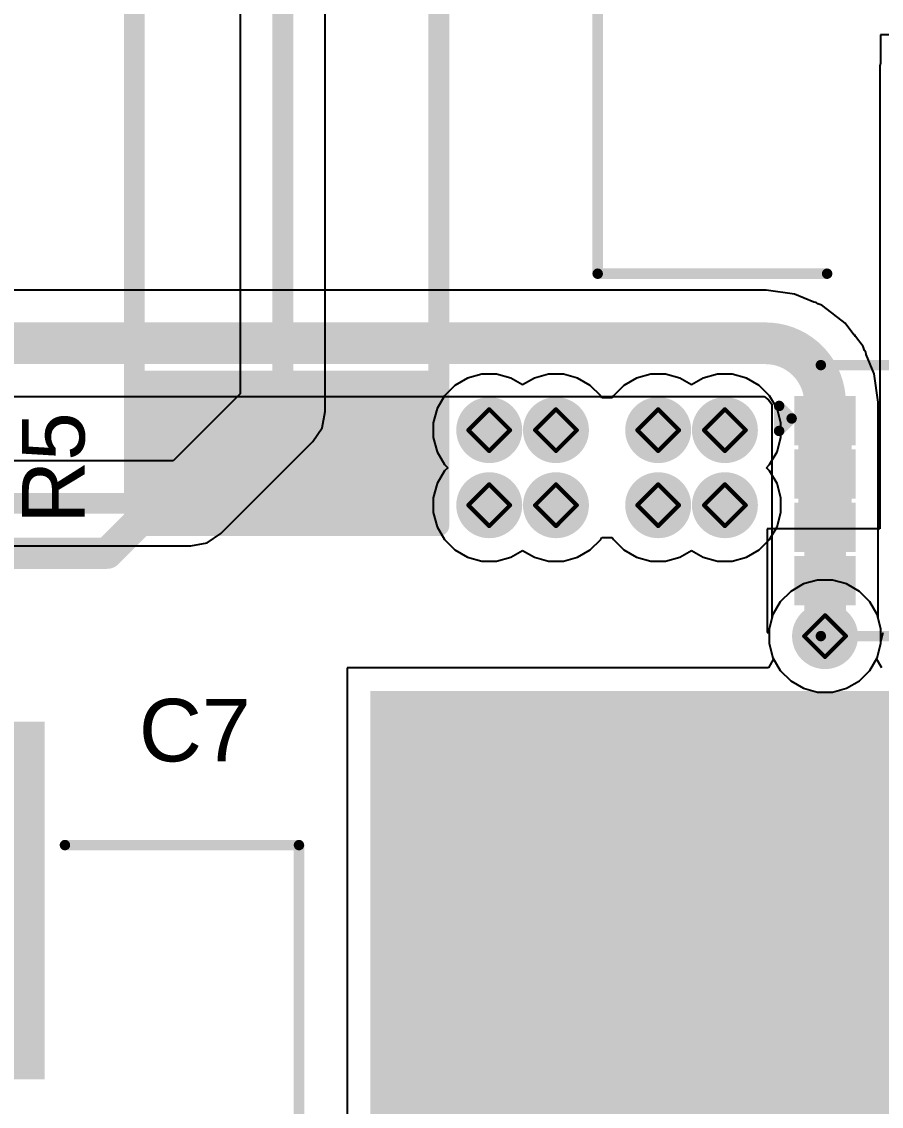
# Model space of a CAD drawing. Header units: inches. Extents: x -17.5 to 14.7, y -6.2 to 5.9.
# Drawn here: x 1.245 to 1.657, y 2.591 to 3.111 of the extents above; entities that cross this region are included whole.
import ezdxf

# ---------------------------------------------------------------- set-up
doc = ezdxf.new("R2010")
doc.units = ezdxf.units.IN
doc.header["$MEASUREMENT"] = 0
for name, color, linetype in [('Bottom Layer', 5, 'Continuous'), ('Bottom Solder', 6, 'Continuous'), ('Drill Drawing', 1, 'Continuous'), ('Ground Layer', 76, 'Continuous'), ('Power Layer', 16, 'Continuous'), ('Top Layer', 1, 'Continuous'), ('Top Overlay', 2, 'Continuous'), ('Top Paste', 8, 'Continuous'), ('Top Solder', 216, 'Continuous'), ('Via Holes', 16, 'Continuous')]:
    doc.layers.add(name, color=color, linetype=linetype)
doc.styles.add('Arial', font='', dxfattribs={"height": 0.2})
doc.styles.get('Arial').set_extended_font_data('Arial')

# ---------------------------------------------------------------- blocks, each defined once
blk = doc.blocks.new('RES_2512_123')
at = {"layer": 'Top Layer'}
for points in [[(-0.15945, 0.06693), (-0.09646, 0.06693), (-0.09646, -0.06693), (-0.15945, -0.06693)], [(0.09646, 0.06693), (0.15945, 0.06693), (0.15945, -0.06693), (0.09646, -0.06693)]]:
    blk.add_hatch(color=1, dxfattribs=at).paths.add_polyline_path(points)
at = {"layer": 'Top Paste'}
for points in [[(-0.15945, 0.06693), (-0.09646, 0.06693), (-0.09646, -0.06693), (-0.15945, -0.06693)], [(0.09646, 0.06693), (0.15945, 0.06693), (0.15945, -0.06693), (0.09646, -0.06693)]]:
    blk.add_hatch(color=8, dxfattribs=at).paths.add_polyline_path(points)
at = {"layer": 'Top Solder'}
for points in [[(-0.16345, 0.07093), (-0.09246, 0.07093), (-0.09246, -0.07093), (-0.16345, -0.07093)], [(0.09246, 0.07093), (0.16345, 0.07093), (0.16345, -0.07093), (0.09246, -0.07093)]]:
    blk.add_hatch(color=216, dxfattribs=at).paths.add_polyline_path(points)
at = {"layer": 'Top Overlay'}
for points in [[(0.16679, 0.073, 0.01, 0.01, 0), (-0.167, 0.073, 0.01, 0.01, 0)], [(-0.167, -0.073, 0.01, 0.01, 0), (-0.167, 0.073, 0.01, 0.01, 0)], [(0.16679, -0.073, 0.01, 0.01, 0), (0.16679, 0.073, 0.01, 0.01, 0)], [(0.16679, -0.073, 0.01, 0.01, 0), (-0.167, -0.073, 0.01, 0.01, 0)]]:
    blk.add_lwpolyline(points, format="xyseb", dxfattribs=at)
for points in [[(-0.1695, 0.073, 0.005, 0.005, 1), (-0.1645, 0.073, 0.005, 0.005, 1)], [(-0.1695, 0.073, 0.005, 0.005, 1), (-0.1645, 0.073, 0.005, 0.005, 1)], [(0.16429, 0.073, 0.005, 0.005, 1), (0.16929, 0.073, 0.005, 0.005, 1)], [(0.16429, 0.073, 0.005, 0.005, 1), (0.16929, 0.073, 0.005, 0.005, 1)], [(-0.1695, -0.073, 0.005, 0.005, 1), (-0.1645, -0.073, 0.005, 0.005, 1)], [(-0.1695, -0.073, 0.005, 0.005, 1), (-0.1645, -0.073, 0.005, 0.005, 1)], [(0.16429, -0.073, 0.005, 0.005, 1), (0.16929, -0.073, 0.005, 0.005, 1)], [(0.16429, -0.073, 0.005, 0.005, 1), (0.16929, -0.073, 0.005, 0.005, 1)]]:
    blk.add_lwpolyline(points, format="xyseb", close=True, dxfattribs=at)
blk = doc.blocks.new('8_VSON_CLIP__3_3_3_3__130')
at = {"layer": 'Top Layer'}
for points in [[(-0.0502, 0.04823), (-0.0502, 0.02854), (-0.07579, 0.02854), (-0.07579, 0.04823)], [(0.05472, 0.04823), (0.05472, -0.04823), (-0.02008, -0.04823), (-0.02008, 0.04823)], [(0.07677, 0.04823), (0.07677, 0.02854), (0.04921, 0.02854), (0.04921, 0.04823)], [(-0.0502, 0.02264), (-0.0502, 0.00295), (-0.07579, 0.00295), (-0.07579, 0.02264)], [(0.07677, 0.02264), (0.07677, 0.00295), (0.04921, 0.00295), (0.04921, 0.02264)], [(-0.0502, -0.00295), (-0.0502, -0.02264), (-0.07579, -0.02264), (-0.07579, -0.00295)], [(0.07677, -0.00295), (0.07677, -0.02264), (0.04921, -0.02264), (0.04921, -0.00295)], [(-0.0502, -0.02854), (-0.0502, -0.04823), (-0.07579, -0.04823), (-0.07579, -0.02854)], [(0.07677, -0.02854), (0.07677, -0.04823), (0.04921, -0.04823), (0.04921, -0.02854)]]:
    blk.add_hatch(color=1, dxfattribs=at).paths.add_polyline_path(points)
at = {"layer": 'Top Solder'}
for points in [[(-0.04823, 0.0502), (-0.04823, 0.02657), (-0.07776, 0.02657), (-0.07776, 0.0502)], [(0.05669, 0.0502), (0.05669, -0.0502), (-0.02205, -0.0502), (-0.02205, 0.0502)], [(0.07874, 0.0502), (0.07874, 0.02657), (0.04724, 0.02657), (0.04724, 0.0502)], [(-0.04823, 0.02461), (-0.04823, 0.00098), (-0.07776, 0.00098), (-0.07776, 0.02461)], [(0.07874, 0.02461), (0.07874, 0.00098), (0.04724, 0.00098), (0.04724, 0.02461)], [(-0.04823, -0.00098), (-0.04823, -0.02461), (-0.07776, -0.02461), (-0.07776, -0.00098)], [(0.07874, -0.00098), (0.07874, -0.02461), (0.04724, -0.02461), (0.04724, -0.00098)], [(-0.04823, -0.02657), (-0.04823, -0.0502), (-0.07776, -0.0502), (-0.07776, -0.02657)], [(0.07874, -0.02657), (0.07874, -0.0502), (0.04724, -0.0502), (0.04724, -0.02657)]]:
    blk.add_hatch(color=216, dxfattribs=at).paths.add_polyline_path(points)
at = {"layer": 'Top Overlay'}
for points in [[(-0.06499, 0.06496, 0.005, 0.005, 0), (0.06493, 0.06496, 0.005, 0.005, 0)], [(-0.08499, 0.04539, 0.005, 0.005, 0), (-0.07899, 0.03939, 0.005, 0.005, 0)], [(-0.08499, 0.03339, 0.005, 0.005, 0), (-0.08499, 0.04539, 0.005, 0.005, 0)], [(-0.08499, 0.03339, 0.005, 0.005, 0), (-0.07899, 0.03939, 0.005, 0.005, 0)], [(-0.06499, -0.06496, 0.005, 0.005, 0), (0.06493, -0.06496, 0.005, 0.005, 0)]]:
    blk.add_lwpolyline(points, format="xyseb", dxfattribs=at)
for points in [[(-0.06624, 0.06496, 0.0025, 0.0025, 1), (-0.06374, 0.06496, 0.0025, 0.0025, 1)], [(0.06368, 0.06496, 0.0025, 0.0025, 1), (0.06618, 0.06496, 0.0025, 0.0025, 1)], [(-0.08624, 0.04539, 0.0025, 0.0025, 1), (-0.08374, 0.04539, 0.0025, 0.0025, 1)], [(-0.08624, 0.04539, 0.0025, 0.0025, 1), (-0.08374, 0.04539, 0.0025, 0.0025, 1)], [(-0.08024, 0.03939, 0.0025, 0.0025, 1), (-0.07774, 0.03939, 0.0025, 0.0025, 1)], [(-0.08024, 0.03939, 0.0025, 0.0025, 1), (-0.07774, 0.03939, 0.0025, 0.0025, 1)], [(-0.08624, 0.03339, 0.0025, 0.0025, 1), (-0.08374, 0.03339, 0.0025, 0.0025, 1)], [(-0.08624, 0.03339, 0.0025, 0.0025, 1), (-0.08374, 0.03339, 0.0025, 0.0025, 1)], [(-0.06624, -0.06496, 0.0025, 0.0025, 1), (-0.06374, -0.06496, 0.0025, 0.0025, 1)], [(0.06368, -0.06496, 0.0025, 0.0025, 1), (0.06618, -0.06496, 0.0025, 0.0025, 1)]]:
    blk.add_lwpolyline(points, format="xyseb", close=True, dxfattribs=at)
blk = doc.blocks.new('SRP1265A_8R2M_142')
at = {"layer": 'Top Overlay'}
for points in [[(0.257, -0.249, 0.005, 0.005, 0), (0.257, -0.139, 0.005, 0.005, 0)], [(0.257, -0.249, 0.005, 0.005, 0), (-0.255, -0.249, 0.005, 0.005, 0)]]:
    blk.add_lwpolyline(points, format="xyseb", dxfattribs=at)
for points in [[(0.25575, -0.139, 0.0025, 0.0025, 1), (0.25825, -0.139, 0.0025, 0.0025, 1)], [(0.25575, -0.249, 0.0025, 0.0025, 1), (0.25825, -0.249, 0.0025, 0.0025, 1)], [(0.25575, -0.249, 0.0025, 0.0025, 1), (0.25825, -0.249, 0.0025, 0.0025, 1)]]:
    blk.add_lwpolyline(points, format="xyseb", close=True, dxfattribs=at)
blk = doc.blocks.new('D2P____164')
at = {"layer": 'Top Layer'}
blk.add_hatch(color=1, dxfattribs=at).paths.add_polyline_path([(-0.225, 0.38504), (0.225, 0.38504), (0.225, 0.03504), (-0.225, 0.03504)])
at = {"layer": 'Top Paste'}
blk.add_hatch(color=8, dxfattribs=at).paths.add_polyline_path([(-0.225, 0.38504), (0.225, 0.38504), (0.225, 0.03504), (-0.225, 0.03504)])
at = {"layer": 'Top Solder'}
blk.add_hatch(color=216, dxfattribs=at).paths.add_polyline_path([(-0.229, 0.38904), (0.229, 0.38904), (0.229, 0.03104), (-0.229, 0.03104)])
blk = doc.blocks.new('25SVPF100M_212')
at = {"layer": 'Top Layer'}
for points in [[(-0.2185, 0.0374), (-0.05512, 0.0374), (-0.05512, -0.0374), (-0.2185, -0.0374)], [(0.05512, 0.0374), (0.2185, 0.0374), (0.2185, -0.0374), (0.05512, -0.0374)]]:
    blk.add_hatch(color=1, dxfattribs=at).paths.add_polyline_path(points)
at = {"layer": 'Top Paste'}
for points in [[(-0.2185, 0.0374), (-0.05512, 0.0374), (-0.05512, -0.0374), (-0.2185, -0.0374)], [(0.05512, 0.0374), (0.2185, 0.0374), (0.2185, -0.0374), (0.05512, -0.0374)]]:
    blk.add_hatch(color=8, dxfattribs=at).paths.add_polyline_path(points)
at = {"layer": 'Top Solder'}
for points in [[(-0.2225, 0.0414), (-0.05112, 0.0414), (-0.05112, -0.0414), (-0.2225, -0.0414)], [(0.05112, 0.0414), (0.2225, 0.0414), (0.2225, -0.0414), (0.05112, -0.0414)]]:
    blk.add_hatch(color=216, dxfattribs=at).paths.add_polyline_path(points)
at = {"layer": 'Top Overlay'}
for points in [[(-0.09449, 0.16339, 0.005, 0.005, 0), (-0.16339, 0.09449, 0.005, 0.005, 0)], [(-0.09449, 0.16339, 0.005, 0.005, 0), (0.16339, 0.16339, 0.005, 0.005, 0)], [(0.16339, 0.16339, 0.005, 0.005, 0), (0.16339, 0.05118, 0.005, 0.005, 0)], [(-0.16339, 0.09449, 0.005, 0.005, 0), (-0.16339, 0.05118, 0.005, 0.005, 0)], [(-0.184, 0.072, 0.005, 0.005, 0), (-0.184, 0.051, 0.005, 0.005, 0)], [(-0.193, 0.061, 0.005, 0.005, 0), (-0.175, 0.061, 0.005, 0.005, 0)], [(-0.16339, -0.05118, 0.005, 0.005, 0), (-0.16339, -0.09449, 0.005, 0.005, 0)], [(0.16339, -0.05118, 0.005, 0.005, 0), (0.16339, -0.16339, 0.005, 0.005, 0)], [(-0.16339, -0.09449, 0.005, 0.005, 0), (-0.09449, -0.16339, 0.005, 0.005, 0)], [(-0.09449, -0.16339, 0.005, 0.005, 0), (0.16339, -0.16339, 0.005, 0.005, 0)]]:
    blk.add_lwpolyline(points, format="xyseb", dxfattribs=at)
for points in [[(-0.09574, 0.16339, 0.0025, 0.0025, 1), (-0.09324, 0.16339, 0.0025, 0.0025, 1)], [(-0.09574, 0.16339, 0.0025, 0.0025, 1), (-0.09324, 0.16339, 0.0025, 0.0025, 1)], [(0.16214, 0.16339, 0.0025, 0.0025, 1), (0.16464, 0.16339, 0.0025, 0.0025, 1)], [(0.16214, 0.16339, 0.0025, 0.0025, 1), (0.16464, 0.16339, 0.0025, 0.0025, 1)], [(-0.16464, 0.09449, 0.0025, 0.0025, 1), (-0.16214, 0.09449, 0.0025, 0.0025, 1)], [(-0.16464, 0.09449, 0.0025, 0.0025, 1), (-0.16214, 0.09449, 0.0025, 0.0025, 1)], [(-0.18525, 0.072, 0.0025, 0.0025, 1), (-0.18275, 0.072, 0.0025, 0.0025, 1)], [(-0.19425, 0.061, 0.0025, 0.0025, 1), (-0.19175, 0.061, 0.0025, 0.0025, 1)], [(-0.17625, 0.061, 0.0025, 0.0025, 1), (-0.17375, 0.061, 0.0025, 0.0025, 1)], [(-0.18525, 0.051, 0.0025, 0.0025, 1), (-0.18275, 0.051, 0.0025, 0.0025, 1)], [(-0.16464, 0.05118, 0.0025, 0.0025, 1), (-0.16214, 0.05118, 0.0025, 0.0025, 1)], [(0.16214, 0.05118, 0.0025, 0.0025, 1), (0.16464, 0.05118, 0.0025, 0.0025, 1)], [(-0.16464, -0.05118, 0.0025, 0.0025, 1), (-0.16214, -0.05118, 0.0025, 0.0025, 1)], [(0.16214, -0.05118, 0.0025, 0.0025, 1), (0.16464, -0.05118, 0.0025, 0.0025, 1)], [(-0.16464, -0.09449, 0.0025, 0.0025, 1), (-0.16214, -0.09449, 0.0025, 0.0025, 1)], [(-0.16464, -0.09449, 0.0025, 0.0025, 1), (-0.16214, -0.09449, 0.0025, 0.0025, 1)], [(-0.09574, -0.16339, 0.0025, 0.0025, 1), (-0.09324, -0.16339, 0.0025, 0.0025, 1)], [(-0.09574, -0.16339, 0.0025, 0.0025, 1), (-0.09324, -0.16339, 0.0025, 0.0025, 1)], [(0.16214, -0.16339, 0.0025, 0.0025, 1), (0.16464, -0.16339, 0.0025, 0.0025, 1)], [(0.16214, -0.16339, 0.0025, 0.0025, 1), (0.16464, -0.16339, 0.0025, 0.0025, 1)]]:
    blk.add_lwpolyline(points, format="xyseb", close=True, dxfattribs=at)

msp = doc.modelspace()

# ---------------------------------------------------------------- hatches: boundary and pattern name
at = {"layer": 'Bottom Layer'}
h = msp.add_hatch(color=5, dxfattribs=at)
edge = h.paths.add_edge_path()
edge.add_arc((1.469, 2.915), 0.01181, 0, 360)
h = msp.add_hatch(color=5, dxfattribs=at)
edge = h.paths.add_edge_path()
edge.add_arc((1.501, 2.915), 0.01181, 0, 360)
h = msp.add_hatch(color=5, dxfattribs=at)
edge = h.paths.add_edge_path()
edge.add_arc((1.55, 2.915), 0.01181, 0, 360)
h = msp.add_hatch(color=5, dxfattribs=at)
edge = h.paths.add_edge_path()
edge.add_arc((1.582, 2.915), 0.01181, 0, 360)
h = msp.add_hatch(color=5, dxfattribs=at)
edge = h.paths.add_edge_path()
edge.add_arc((1.469, 2.879), 0.01181, 0, 360)
h = msp.add_hatch(color=5, dxfattribs=at)
edge = h.paths.add_edge_path()
edge.add_arc((1.501, 2.879), 0.01181, 0, 360)
h = msp.add_hatch(color=5, dxfattribs=at)
edge = h.paths.add_edge_path()
edge.add_arc((1.55, 2.879), 0.01181, 0, 360)
h = msp.add_hatch(color=5, dxfattribs=at)
edge = h.paths.add_edge_path()
edge.add_arc((1.582, 2.879), 0.01181, 0, 360)
h = msp.add_hatch(color=5, dxfattribs=at)
edge = h.paths.add_edge_path()
edge.add_arc((1.63, 2.81624), 0.01181, 0, 360)
at = {"layer": 'Bottom Solder'}
h = msp.add_hatch(color=6, dxfattribs=at)
edge = h.paths.add_edge_path()
edge.add_arc((1.469, 2.915), 0.01581, 0, 360)
h = msp.add_hatch(color=6, dxfattribs=at)
edge = h.paths.add_edge_path()
edge.add_arc((1.501, 2.915), 0.01581, 0, 360)
h = msp.add_hatch(color=6, dxfattribs=at)
edge = h.paths.add_edge_path()
edge.add_arc((1.55, 2.915), 0.01581, 0, 360)
h = msp.add_hatch(color=6, dxfattribs=at)
edge = h.paths.add_edge_path()
edge.add_arc((1.582, 2.915), 0.01581, 0, 360)
h = msp.add_hatch(color=6, dxfattribs=at)
edge = h.paths.add_edge_path()
edge.add_arc((1.469, 2.879), 0.01581, 0, 360)
h = msp.add_hatch(color=6, dxfattribs=at)
edge = h.paths.add_edge_path()
edge.add_arc((1.501, 2.879), 0.01581, 0, 360)
h = msp.add_hatch(color=6, dxfattribs=at)
edge = h.paths.add_edge_path()
edge.add_arc((1.55, 2.879), 0.01581, 0, 360)
h = msp.add_hatch(color=6, dxfattribs=at)
edge = h.paths.add_edge_path()
edge.add_arc((1.582, 2.879), 0.01581, 0, 360)
h = msp.add_hatch(color=6, dxfattribs=at)
edge = h.paths.add_edge_path()
edge.add_arc((1.63, 2.81624), 0.01581, 0, 360)
at = {"layer": 'Ground Layer'}
h = msp.add_hatch(color=76, dxfattribs=at)
edge = h.paths.add_edge_path()
edge.add_arc((1.469, 2.915), 0.01181, 0, 360)
h = msp.add_hatch(color=76, dxfattribs=at)
edge = h.paths.add_edge_path()
edge.add_arc((1.501, 2.915), 0.01181, 0, 360)
h = msp.add_hatch(color=76, dxfattribs=at)
edge = h.paths.add_edge_path()
edge.add_arc((1.55, 2.915), 0.01181, 0, 360)
h = msp.add_hatch(color=76, dxfattribs=at)
edge = h.paths.add_edge_path()
edge.add_arc((1.582, 2.915), 0.01181, 0, 360)
h = msp.add_hatch(color=76, dxfattribs=at)
edge = h.paths.add_edge_path()
edge.add_arc((1.469, 2.879), 0.01181, 0, 360)
h = msp.add_hatch(color=76, dxfattribs=at)
edge = h.paths.add_edge_path()
edge.add_arc((1.501, 2.879), 0.01181, 0, 360)
h = msp.add_hatch(color=76, dxfattribs=at)
edge = h.paths.add_edge_path()
edge.add_arc((1.55, 2.879), 0.01181, 0, 360)
h = msp.add_hatch(color=76, dxfattribs=at)
edge = h.paths.add_edge_path()
edge.add_arc((1.582, 2.879), 0.01181, 0, 360)
h = msp.add_hatch(color=76, dxfattribs=at)
edge = h.paths.add_edge_path()
edge.add_arc((1.63, 2.81624), 0.01181, 0, 360)
at = {"layer": 'Power Layer'}
h = msp.add_hatch(color=16, dxfattribs=at)
edge = h.paths.add_edge_path()
edge.add_arc((1.469, 2.915), 0.01181, 0, 360)
h = msp.add_hatch(color=16, dxfattribs=at)
edge = h.paths.add_edge_path()
edge.add_arc((1.501, 2.915), 0.01181, 0, 360)
h = msp.add_hatch(color=16, dxfattribs=at)
edge = h.paths.add_edge_path()
edge.add_arc((1.55, 2.915), 0.01181, 0, 360)
h = msp.add_hatch(color=16, dxfattribs=at)
edge = h.paths.add_edge_path()
edge.add_arc((1.582, 2.915), 0.01181, 0, 360)
h = msp.add_hatch(color=16, dxfattribs=at)
edge = h.paths.add_edge_path()
edge.add_arc((1.469, 2.879), 0.01181, 0, 360)
h = msp.add_hatch(color=16, dxfattribs=at)
edge = h.paths.add_edge_path()
edge.add_arc((1.501, 2.879), 0.01181, 0, 360)
h = msp.add_hatch(color=16, dxfattribs=at)
edge = h.paths.add_edge_path()
edge.add_arc((1.55, 2.879), 0.01181, 0, 360)
h = msp.add_hatch(color=16, dxfattribs=at)
edge = h.paths.add_edge_path()
edge.add_arc((1.582, 2.879), 0.01181, 0, 360)
h = msp.add_hatch(color=16, dxfattribs=at)
edge = h.paths.add_edge_path()
edge.add_arc((1.63, 2.81624), 0.01181, 0, 360)
at = {"layer": 'Top Layer'}
for points in [[(1.6172, 2.86841), (1.6428, 2.86841), (1.6428, 2.92943), (1.6172, 2.92943)], [(1.63855, 2.84282), (1.62166, 2.84282), (1.62166, 2.80982), (1.63855, 2.80982)]]:
    msp.add_hatch(color=1, dxfattribs=at).paths.add_polyline_path(points)
h = msp.add_hatch(color=1, dxfattribs=at)
edge = h.paths.add_edge_path()
edge.add_arc((1.469, 2.915), 0.01181, 0, 360)
h = msp.add_hatch(color=1, dxfattribs=at)
edge = h.paths.add_edge_path()
edge.add_arc((1.501, 2.915), 0.01181, 0, 360)
h = msp.add_hatch(color=1, dxfattribs=at)
edge = h.paths.add_edge_path()
edge.add_arc((1.55, 2.915), 0.01181, 0, 360)
h = msp.add_hatch(color=1, dxfattribs=at)
edge = h.paths.add_edge_path()
edge.add_arc((1.582, 2.915), 0.01181, 0, 360)
h = msp.add_hatch(color=1, dxfattribs=at)
edge = h.paths.add_edge_path()
edge.add_arc((1.469, 2.879), 0.01181, 0, 360)
h = msp.add_hatch(color=1, dxfattribs=at)
edge = h.paths.add_edge_path()
edge.add_arc((1.501, 2.879), 0.01181, 0, 360)
h = msp.add_hatch(color=1, dxfattribs=at)
edge = h.paths.add_edge_path()
edge.add_arc((1.55, 2.879), 0.01181, 0, 360)
h = msp.add_hatch(color=1, dxfattribs=at)
edge = h.paths.add_edge_path()
edge.add_arc((1.582, 2.879), 0.01181, 0, 360)
h = msp.add_hatch(color=1, dxfattribs=at)
edge = h.paths.add_edge_path()
edge.add_arc((1.63, 2.81624), 0.01181, 0, 360)
at = {"layer": 'Top Solder'}
h = msp.add_hatch(color=216, dxfattribs=at)
edge = h.paths.add_edge_path()
edge.add_arc((1.469, 2.915), 0.01581, 0, 360)
h = msp.add_hatch(color=216, dxfattribs=at)
edge = h.paths.add_edge_path()
edge.add_arc((1.501, 2.915), 0.01581, 0, 360)
h = msp.add_hatch(color=216, dxfattribs=at)
edge = h.paths.add_edge_path()
edge.add_arc((1.55, 2.915), 0.01581, 0, 360)
h = msp.add_hatch(color=216, dxfattribs=at)
edge = h.paths.add_edge_path()
edge.add_arc((1.582, 2.915), 0.01581, 0, 360)
h = msp.add_hatch(color=216, dxfattribs=at)
edge = h.paths.add_edge_path()
edge.add_arc((1.469, 2.879), 0.01581, 0, 360)
h = msp.add_hatch(color=216, dxfattribs=at)
edge = h.paths.add_edge_path()
edge.add_arc((1.501, 2.879), 0.01581, 0, 360)
h = msp.add_hatch(color=216, dxfattribs=at)
edge = h.paths.add_edge_path()
edge.add_arc((1.55, 2.879), 0.01581, 0, 360)
h = msp.add_hatch(color=216, dxfattribs=at)
edge = h.paths.add_edge_path()
edge.add_arc((1.582, 2.879), 0.01581, 0, 360)
h = msp.add_hatch(color=216, dxfattribs=at)
edge = h.paths.add_edge_path()
edge.add_arc((1.63, 2.81624), 0.01581, 0, 360)
at = {"layer": 'Via Holes'}
h = msp.add_hatch(color=7, dxfattribs=at)
edge = h.paths.add_edge_path()
edge.add_arc((1.469, 2.915), 0.00591, 0, 360)
h = msp.add_hatch(color=7, dxfattribs=at)
edge = h.paths.add_edge_path()
edge.add_arc((1.501, 2.915), 0.00591, 0, 360)
h = msp.add_hatch(color=7, dxfattribs=at)
edge = h.paths.add_edge_path()
edge.add_arc((1.55, 2.915), 0.00591, 0, 360)
h = msp.add_hatch(color=7, dxfattribs=at)
edge = h.paths.add_edge_path()
edge.add_arc((1.582, 2.915), 0.00591, 0, 360)
h = msp.add_hatch(color=7, dxfattribs=at)
edge = h.paths.add_edge_path()
edge.add_arc((1.469, 2.879), 0.00591, 0, 360)
h = msp.add_hatch(color=7, dxfattribs=at)
edge = h.paths.add_edge_path()
edge.add_arc((1.501, 2.879), 0.00591, 0, 360)
h = msp.add_hatch(color=7, dxfattribs=at)
edge = h.paths.add_edge_path()
edge.add_arc((1.55, 2.879), 0.00591, 0, 360)
h = msp.add_hatch(color=7, dxfattribs=at)
edge = h.paths.add_edge_path()
edge.add_arc((1.582, 2.879), 0.00591, 0, 360)
h = msp.add_hatch(color=7, dxfattribs=at)
edge = h.paths.add_edge_path()
edge.add_arc((1.63, 2.81624), 0.00591, 0, 360)

# ---------------------------------------------------------------- linework, layer by layer
at = {"layer": 'Bottom Layer'}
for p, q in [((1.60143, 2.98213), (0.99346, 2.98213)), ((1.60184, 2.98205), (1.60143, 2.98213)), ((1.61541, 2.98026), (1.60184, 2.98205)), ((1.62467, 2.97643), (1.61541, 2.98026)), ((1.62571, 2.97622), (1.62467, 2.97643)), ((1.62659, 2.97563), (1.62571, 2.97622)), ((1.62845, 2.97486), (1.62659, 2.97563)), ((1.63319, 2.97122), (1.62845, 2.97486)), ((1.63398, 2.97069), (1.63319, 2.97122)), ((1.63409, 2.97053), (1.63398, 2.97069)), ((1.63964, 2.96627), (1.63409, 2.97053)), ((1.64389, 2.96073), (1.63964, 2.96627)), ((1.64406, 2.96062), (1.64389, 2.96073)), ((1.64458, 2.95982), (1.64406, 2.96062)), ((1.64822, 2.95508), (1.64458, 2.95982)), ((1.64899, 2.95323), (1.64822, 2.95508)), ((1.64958, 2.95235), (1.64899, 2.95323)), ((1.64979, 2.95131), (1.64958, 2.95235)), ((1.65362, 2.94205), (1.64979, 2.95131)), ((1.65541, 2.92848), (1.65362, 2.94205)), ((0.99346, 2.93115), (1.60083, 2.93115)), ((1.60083, 2.93115), (1.60283, 2.92947)), ((1.60283, 2.92947), (1.60451, 2.92747)), ((1.65549, 2.92807), (1.65541, 2.92848)), ((1.65549, 2.8247), (1.65549, 2.92807)), ((1.60451, 2.92747), (1.60451, 2.8247)), ((1.60451, 2.8247), (1.60319, 2.81977)), ((1.65681, 2.81977), (1.65549, 2.8247)), ((1.60319, 2.81977), (1.60319, 2.81271)), ((1.65681, 2.81271), (1.65681, 2.81977)), ((1.60319, 2.81271), (1.60502, 2.8059)), ((1.65498, 2.8059), (1.65681, 2.81271)), ((1.60502, 2.8059), (1.60855, 2.79978)), ((1.65145, 2.79978), (1.65498, 2.8059)), ((1.60855, 2.79978), (1.61354, 2.79479)), ((1.64646, 2.79479), (1.65145, 2.79978)), ((1.61354, 2.79479), (1.61965, 2.79126)), ((1.64035, 2.79126), (1.64646, 2.79479)), ((1.61965, 2.79126), (1.62647, 2.78943)), ((1.62647, 2.78943), (1.63353, 2.78943)), ((1.63353, 2.78943), (1.64035, 2.79126))]:
    msp.add_line(p, q, dxfattribs=at)
for points in [[(0.985, 2.95664, 0.02, 0.02, 0), (1.60143, 2.95664, 0.02, 0.02, 0)], [(1.60143, 2.95664, 0.02, 0.02, -0.134141), (1.61596, 2.95267, 0.02, 0.02, 0)], [(1.61596, 2.95267, 0.02, 0.02, -0.126681), (1.62603, 2.94259, 0.02, 0.02, 0)], [(1.62603, 2.94259, 0.02, 0.02, -0.134141), (1.63, 2.92807, 0.02, 0.02, 0)], [(1.63, 2.81624, 0.02, 0.02, 0), (1.63, 2.92807, 0.02, 0.02, 0)]]:
    msp.add_lwpolyline(points, format="xyseb", dxfattribs=at)
for points in [[(1.59643, 2.95664, 0.01, 0.01, 1), (1.60643, 2.95664, 0.01, 0.01, 1)], [(1.59643, 2.95664, 0.01, 0.01, 1), (1.60643, 2.95664, 0.01, 0.01, 1)], [(1.61096, 2.95267, 0.01, 0.01, 1), (1.62096, 2.95267, 0.01, 0.01, 1)], [(1.61096, 2.95267, 0.01, 0.01, 1), (1.62096, 2.95267, 0.01, 0.01, 1)], [(1.62103, 2.94259, 0.01, 0.01, 1), (1.63103, 2.94259, 0.01, 0.01, 1)], [(1.62103, 2.94259, 0.01, 0.01, 1), (1.63103, 2.94259, 0.01, 0.01, 1)], [(1.625, 2.92807, 0.01, 0.01, 1), (1.635, 2.92807, 0.01, 0.01, 1)], [(1.625, 2.92807, 0.01, 0.01, 1), (1.635, 2.92807, 0.01, 0.01, 1)], [(1.625, 2.81624, 0.01, 0.01, 1), (1.635, 2.81624, 0.01, 0.01, 1)]]:
    msp.add_lwpolyline(points, format="xyseb", close=True, dxfattribs=at)
at = {"layer": 'Drill Drawing'}
for points in [[(1.459, 2.915, 0.002, 0.002, 0), (1.469, 2.925, 0.002, 0.002, 0)], [(1.469, 2.925, 0.002, 0.002, 0), (1.479, 2.915, 0.002, 0.002, 0)], [(1.491, 2.915, 0.002, 0.002, 0), (1.501, 2.925, 0.002, 0.002, 0)], [(1.501, 2.925, 0.002, 0.002, 0), (1.511, 2.915, 0.002, 0.002, 0)], [(1.54, 2.915, 0.002, 0.002, 0), (1.55, 2.925, 0.002, 0.002, 0)], [(1.55, 2.925, 0.002, 0.002, 0), (1.56, 2.915, 0.002, 0.002, 0)], [(1.572, 2.915, 0.002, 0.002, 0), (1.582, 2.925, 0.002, 0.002, 0)], [(1.582, 2.925, 0.002, 0.002, 0), (1.592, 2.915, 0.002, 0.002, 0)], [(1.459, 2.915, 0.002, 0.002, 0), (1.469, 2.905, 0.002, 0.002, 0)], [(1.469, 2.905, 0.002, 0.002, 0), (1.479, 2.915, 0.002, 0.002, 0)], [(1.491, 2.915, 0.002, 0.002, 0), (1.501, 2.905, 0.002, 0.002, 0)], [(1.501, 2.905, 0.002, 0.002, 0), (1.511, 2.915, 0.002, 0.002, 0)], [(1.54, 2.915, 0.002, 0.002, 0), (1.55, 2.905, 0.002, 0.002, 0)], [(1.55, 2.905, 0.002, 0.002, 0), (1.56, 2.915, 0.002, 0.002, 0)], [(1.572, 2.915, 0.002, 0.002, 0), (1.582, 2.905, 0.002, 0.002, 0)], [(1.582, 2.905, 0.002, 0.002, 0), (1.592, 2.915, 0.002, 0.002, 0)], [(1.459, 2.879, 0.002, 0.002, 0), (1.469, 2.889, 0.002, 0.002, 0)], [(1.469, 2.889, 0.002, 0.002, 0), (1.479, 2.879, 0.002, 0.002, 0)], [(1.491, 2.879, 0.002, 0.002, 0), (1.501, 2.889, 0.002, 0.002, 0)], [(1.501, 2.889, 0.002, 0.002, 0), (1.511, 2.879, 0.002, 0.002, 0)], [(1.54, 2.879, 0.002, 0.002, 0), (1.55, 2.889, 0.002, 0.002, 0)], [(1.55, 2.889, 0.002, 0.002, 0), (1.56, 2.879, 0.002, 0.002, 0)], [(1.572, 2.879, 0.002, 0.002, 0), (1.582, 2.889, 0.002, 0.002, 0)], [(1.582, 2.889, 0.002, 0.002, 0), (1.592, 2.879, 0.002, 0.002, 0)], [(1.459, 2.879, 0.002, 0.002, 0), (1.469, 2.869, 0.002, 0.002, 0)], [(1.469, 2.869, 0.002, 0.002, 0), (1.479, 2.879, 0.002, 0.002, 0)], [(1.491, 2.879, 0.002, 0.002, 0), (1.501, 2.869, 0.002, 0.002, 0)], [(1.501, 2.869, 0.002, 0.002, 0), (1.511, 2.879, 0.002, 0.002, 0)], [(1.54, 2.879, 0.002, 0.002, 0), (1.55, 2.869, 0.002, 0.002, 0)], [(1.55, 2.869, 0.002, 0.002, 0), (1.56, 2.879, 0.002, 0.002, 0)], [(1.572, 2.879, 0.002, 0.002, 0), (1.582, 2.869, 0.002, 0.002, 0)], [(1.582, 2.869, 0.002, 0.002, 0), (1.592, 2.879, 0.002, 0.002, 0)], [(1.62, 2.81624, 0.002, 0.002, 0), (1.63, 2.82624, 0.002, 0.002, 0)], [(1.63, 2.82624, 0.002, 0.002, 0), (1.64, 2.81624, 0.002, 0.002, 0)], [(1.62, 2.81624, 0.002, 0.002, 0), (1.63, 2.80624, 0.002, 0.002, 0)], [(1.63, 2.80624, 0.002, 0.002, 0), (1.64, 2.81624, 0.002, 0.002, 0)]]:
    msp.add_lwpolyline(points, format="xyseb", dxfattribs=at)
for points in [[(1.4685, 2.925, 0.001, 0.001, 1), (1.4695, 2.925, 0.001, 0.001, 1)], [(1.4685, 2.925, 0.001, 0.001, 1), (1.4695, 2.925, 0.001, 0.001, 1)], [(1.5005, 2.925, 0.001, 0.001, 1), (1.5015, 2.925, 0.001, 0.001, 1)], [(1.5005, 2.925, 0.001, 0.001, 1), (1.5015, 2.925, 0.001, 0.001, 1)], [(1.5495, 2.925, 0.001, 0.001, 1), (1.5505, 2.925, 0.001, 0.001, 1)], [(1.5495, 2.925, 0.001, 0.001, 1), (1.5505, 2.925, 0.001, 0.001, 1)], [(1.5815, 2.925, 0.001, 0.001, 1), (1.5825, 2.925, 0.001, 0.001, 1)], [(1.5815, 2.925, 0.001, 0.001, 1), (1.5825, 2.925, 0.001, 0.001, 1)], [(1.4585, 2.915, 0.001, 0.001, 1), (1.4595, 2.915, 0.001, 0.001, 1)], [(1.4585, 2.915, 0.001, 0.001, 1), (1.4595, 2.915, 0.001, 0.001, 1)], [(1.4785, 2.915, 0.001, 0.001, 1), (1.4795, 2.915, 0.001, 0.001, 1)], [(1.4785, 2.915, 0.001, 0.001, 1), (1.4795, 2.915, 0.001, 0.001, 1)], [(1.4905, 2.915, 0.001, 0.001, 1), (1.4915, 2.915, 0.001, 0.001, 1)], [(1.4905, 2.915, 0.001, 0.001, 1), (1.4915, 2.915, 0.001, 0.001, 1)], [(1.5105, 2.915, 0.001, 0.001, 1), (1.5115, 2.915, 0.001, 0.001, 1)], [(1.5105, 2.915, 0.001, 0.001, 1), (1.5115, 2.915, 0.001, 0.001, 1)], [(1.5395, 2.915, 0.001, 0.001, 1), (1.5405, 2.915, 0.001, 0.001, 1)], [(1.5395, 2.915, 0.001, 0.001, 1), (1.5405, 2.915, 0.001, 0.001, 1)], [(1.5595, 2.915, 0.001, 0.001, 1), (1.5605, 2.915, 0.001, 0.001, 1)], [(1.5595, 2.915, 0.001, 0.001, 1), (1.5605, 2.915, 0.001, 0.001, 1)], [(1.5715, 2.915, 0.001, 0.001, 1), (1.5725, 2.915, 0.001, 0.001, 1)], [(1.5715, 2.915, 0.001, 0.001, 1), (1.5725, 2.915, 0.001, 0.001, 1)], [(1.5915, 2.915, 0.001, 0.001, 1), (1.5925, 2.915, 0.001, 0.001, 1)], [(1.5915, 2.915, 0.001, 0.001, 1), (1.5925, 2.915, 0.001, 0.001, 1)], [(1.4685, 2.905, 0.001, 0.001, 1), (1.4695, 2.905, 0.001, 0.001, 1)], [(1.4685, 2.905, 0.001, 0.001, 1), (1.4695, 2.905, 0.001, 0.001, 1)], [(1.5005, 2.905, 0.001, 0.001, 1), (1.5015, 2.905, 0.001, 0.001, 1)], [(1.5005, 2.905, 0.001, 0.001, 1), (1.5015, 2.905, 0.001, 0.001, 1)], [(1.5495, 2.905, 0.001, 0.001, 1), (1.5505, 2.905, 0.001, 0.001, 1)], [(1.5495, 2.905, 0.001, 0.001, 1), (1.5505, 2.905, 0.001, 0.001, 1)], [(1.5815, 2.905, 0.001, 0.001, 1), (1.5825, 2.905, 0.001, 0.001, 1)], [(1.5815, 2.905, 0.001, 0.001, 1), (1.5825, 2.905, 0.001, 0.001, 1)], [(1.4685, 2.889, 0.001, 0.001, 1), (1.4695, 2.889, 0.001, 0.001, 1)], [(1.4685, 2.889, 0.001, 0.001, 1), (1.4695, 2.889, 0.001, 0.001, 1)], [(1.5005, 2.889, 0.001, 0.001, 1), (1.5015, 2.889, 0.001, 0.001, 1)], [(1.5005, 2.889, 0.001, 0.001, 1), (1.5015, 2.889, 0.001, 0.001, 1)], [(1.5495, 2.889, 0.001, 0.001, 1), (1.5505, 2.889, 0.001, 0.001, 1)], [(1.5495, 2.889, 0.001, 0.001, 1), (1.5505, 2.889, 0.001, 0.001, 1)], [(1.5815, 2.889, 0.001, 0.001, 1), (1.5825, 2.889, 0.001, 0.001, 1)], [(1.5815, 2.889, 0.001, 0.001, 1), (1.5825, 2.889, 0.001, 0.001, 1)], [(1.4585, 2.879, 0.001, 0.001, 1), (1.4595, 2.879, 0.001, 0.001, 1)], [(1.4585, 2.879, 0.001, 0.001, 1), (1.4595, 2.879, 0.001, 0.001, 1)], [(1.4785, 2.879, 0.001, 0.001, 1), (1.4795, 2.879, 0.001, 0.001, 1)], [(1.4785, 2.879, 0.001, 0.001, 1), (1.4795, 2.879, 0.001, 0.001, 1)], [(1.4905, 2.879, 0.001, 0.001, 1), (1.4915, 2.879, 0.001, 0.001, 1)], [(1.4905, 2.879, 0.001, 0.001, 1), (1.4915, 2.879, 0.001, 0.001, 1)], [(1.5105, 2.879, 0.001, 0.001, 1), (1.5115, 2.879, 0.001, 0.001, 1)], [(1.5105, 2.879, 0.001, 0.001, 1), (1.5115, 2.879, 0.001, 0.001, 1)], [(1.5395, 2.879, 0.001, 0.001, 1), (1.5405, 2.879, 0.001, 0.001, 1)], [(1.5395, 2.879, 0.001, 0.001, 1), (1.5405, 2.879, 0.001, 0.001, 1)], [(1.5595, 2.879, 0.001, 0.001, 1), (1.5605, 2.879, 0.001, 0.001, 1)], [(1.5595, 2.879, 0.001, 0.001, 1), (1.5605, 2.879, 0.001, 0.001, 1)], [(1.5715, 2.879, 0.001, 0.001, 1), (1.5725, 2.879, 0.001, 0.001, 1)], [(1.5715, 2.879, 0.001, 0.001, 1), (1.5725, 2.879, 0.001, 0.001, 1)], [(1.5915, 2.879, 0.001, 0.001, 1), (1.5925, 2.879, 0.001, 0.001, 1)], [(1.5915, 2.879, 0.001, 0.001, 1), (1.5925, 2.879, 0.001, 0.001, 1)], [(1.4685, 2.869, 0.001, 0.001, 1), (1.4695, 2.869, 0.001, 0.001, 1)], [(1.4685, 2.869, 0.001, 0.001, 1), (1.4695, 2.869, 0.001, 0.001, 1)], [(1.5005, 2.869, 0.001, 0.001, 1), (1.5015, 2.869, 0.001, 0.001, 1)], [(1.5005, 2.869, 0.001, 0.001, 1), (1.5015, 2.869, 0.001, 0.001, 1)], [(1.5495, 2.869, 0.001, 0.001, 1), (1.5505, 2.869, 0.001, 0.001, 1)], [(1.5495, 2.869, 0.001, 0.001, 1), (1.5505, 2.869, 0.001, 0.001, 1)], [(1.5815, 2.869, 0.001, 0.001, 1), (1.5825, 2.869, 0.001, 0.001, 1)], [(1.5815, 2.869, 0.001, 0.001, 1), (1.5825, 2.869, 0.001, 0.001, 1)], [(1.6295, 2.82624, 0.001, 0.001, 1), (1.6305, 2.82624, 0.001, 0.001, 1)], [(1.6295, 2.82624, 0.001, 0.001, 1), (1.6305, 2.82624, 0.001, 0.001, 1)], [(1.6195, 2.81624, 0.001, 0.001, 1), (1.6205, 2.81624, 0.001, 0.001, 1)], [(1.6195, 2.81624, 0.001, 0.001, 1), (1.6205, 2.81624, 0.001, 0.001, 1)], [(1.6395, 2.81624, 0.001, 0.001, 1), (1.6405, 2.81624, 0.001, 0.001, 1)], [(1.6395, 2.81624, 0.001, 0.001, 1), (1.6405, 2.81624, 0.001, 0.001, 1)], [(1.6295, 2.80624, 0.001, 0.001, 1), (1.6305, 2.80624, 0.001, 0.001, 1)], [(1.6295, 2.80624, 0.001, 0.001, 1), (1.6305, 2.80624, 0.001, 0.001, 1)]]:
    msp.add_lwpolyline(points, format="xyseb", close=True, dxfattribs=at)
at = {"layer": 'Ground Layer'}
for p, q in [((1.61965, 2.84123), (1.61354, 2.8377)), ((1.62647, 2.84306), (1.61965, 2.84123)), ((1.63353, 2.84306), (1.62647, 2.84306)), ((1.64035, 2.84123), (1.63353, 2.84306)), ((1.64646, 2.8377), (1.64035, 2.84123)), ((1.61354, 2.8377), (1.60855, 2.83271)), ((1.65145, 2.83271), (1.64646, 2.8377)), ((1.60855, 2.83271), (1.60502, 2.82659)), ((1.65498, 2.82659), (1.65145, 2.83271)), ((1.60502, 2.82659), (1.60319, 2.81977)), ((1.65681, 2.81977), (1.65498, 2.82659)), ((1.60319, 2.81977), (1.60319, 2.81271)), ((1.65681, 2.81271), (1.65681, 2.81977)), ((1.60319, 2.81271), (1.60502, 2.8059)), ((1.65498, 2.8059), (1.65681, 2.81271)), ((1.60502, 2.8059), (1.60855, 2.79978)), ((1.65145, 2.79978), (1.65498, 2.8059)), ((1.60855, 2.79978), (1.61354, 2.79479)), ((1.64646, 2.79479), (1.65145, 2.79978)), ((1.61354, 2.79479), (1.61965, 2.79126)), ((1.64035, 2.79126), (1.64646, 2.79479)), ((1.61965, 2.79126), (1.62647, 2.78943)), ((1.62647, 2.78943), (1.63353, 2.78943)), ((1.63353, 2.78943), (1.64035, 2.79126))]:
    msp.add_line(p, q, dxfattribs=at)
at = {"layer": 'Power Layer'}
for p, q in [((1.34961, 3.19472), (1.34961, 2.93234)), ((1.39039, 2.9239), (1.39039, 3.19472)), ((1.45865, 2.93998), (1.45254, 2.93645)), ((1.46547, 2.94181), (1.45865, 2.93998)), ((1.47253, 2.94181), (1.46547, 2.94181)), ((1.47935, 2.93998), (1.47253, 2.94181)), ((1.485, 2.93672), (1.47935, 2.93998)), ((1.49065, 2.93998), (1.485, 2.93672)), ((1.49747, 2.94181), (1.49065, 2.93998)), ((1.50453, 2.94181), (1.49747, 2.94181)), ((1.51135, 2.93998), (1.50453, 2.94181)), ((1.51746, 2.93645), (1.51135, 2.93998)), ((1.53965, 2.93998), (1.53354, 2.93645)), ((1.54647, 2.94181), (1.53965, 2.93998)), ((1.55353, 2.94181), (1.54647, 2.94181)), ((1.56035, 2.93998), (1.55353, 2.94181)), ((1.566, 2.93672), (1.56035, 2.93998)), ((1.57165, 2.93998), (1.566, 2.93672)), ((1.57847, 2.94181), (1.57165, 2.93998)), ((1.58553, 2.94181), (1.57847, 2.94181)), ((1.59235, 2.93998), (1.58553, 2.94181)), ((1.59846, 2.93645), (1.59235, 2.93998)), ((1.45254, 2.93645), (1.44755, 2.93146)), ((1.52245, 2.93146), (1.51746, 2.93645)), ((1.53354, 2.93645), (1.52855, 2.93146)), ((1.60345, 2.93146), (1.59846, 2.93645)), ((1.34961, 2.93234), (1.31752, 2.90026)), ((1.44755, 2.93146), (1.44402, 2.92535)), ((1.523, 2.93052), (1.52245, 2.93146)), ((1.528, 2.93052), (1.523, 2.93052)), ((1.52855, 2.93146), (1.528, 2.93052)), ((1.60698, 2.92535), (1.60345, 2.93146)), ((1.38884, 2.91609), (1.39039, 2.9239)), ((1.44402, 2.92535), (1.44219, 2.91853)), ((1.60881, 2.91853), (1.60698, 2.92535)), ((1.44219, 2.91853), (1.44219, 2.91147)), ((1.60881, 2.91147), (1.60881, 2.91853)), ((1.38442, 2.90948), (1.38884, 2.91609)), ((1.34039, 2.86545), (1.38442, 2.90948)), ((1.38442, 2.90948), (1.38442, 2.90948)), ((1.44219, 2.91147), (1.44402, 2.90465)), ((1.60698, 2.90465), (1.60881, 2.91147)), ((1.44402, 2.90465), (1.44755, 2.89854)), ((1.60345, 2.89854), (1.60698, 2.90465)), ((1.31752, 2.90026), (1.00252, 2.90026)), ((1.44755, 2.89854), (1.44908, 2.897)), ((1.44908, 2.897), (1.44755, 2.89546)), ((1.60192, 2.897), (1.60345, 2.89854)), ((1.60345, 2.89546), (1.60192, 2.897)), ((1.44755, 2.89546), (1.44402, 2.88935)), ((1.60698, 2.88935), (1.60345, 2.89546)), ((1.44402, 2.88935), (1.44219, 2.88253)), ((1.60881, 2.88253), (1.60698, 2.88935)), ((1.44219, 2.88253), (1.44219, 2.87547)), ((1.60881, 2.87547), (1.60881, 2.88253)), ((1.44219, 2.87547), (1.44402, 2.86865)), ((1.60698, 2.86865), (1.60881, 2.87547)), ((1.33377, 2.86103), (1.34039, 2.86545)), ((1.44402, 2.86865), (1.44755, 2.86254)), ((1.60345, 2.86254), (1.60698, 2.86865)), ((1.32597, 2.85947), (1.33377, 2.86103)), ((1.44755, 2.86254), (1.45254, 2.85755)), ((1.51746, 2.85755), (1.52245, 2.86254)), ((1.52245, 2.86254), (1.523, 2.86348)), ((1.523, 2.86348), (1.528, 2.86348)), ((1.528, 2.86348), (1.52855, 2.86254)), ((1.52855, 2.86254), (1.53354, 2.85755)), ((1.59846, 2.85755), (1.60345, 2.86254)), ((1.00252, 2.85947), (1.32597, 2.85947)), ((1.45254, 2.85755), (1.45865, 2.85402)), ((1.47935, 2.85402), (1.485, 2.85728)), ((1.485, 2.85728), (1.49065, 2.85402)), ((1.51135, 2.85402), (1.51746, 2.85755)), ((1.53354, 2.85755), (1.53965, 2.85402)), ((1.56035, 2.85402), (1.566, 2.85728)), ((1.566, 2.85728), (1.57165, 2.85402)), ((1.59235, 2.85402), (1.59846, 2.85755)), ((1.45865, 2.85402), (1.46547, 2.85219)), ((1.46547, 2.85219), (1.47253, 2.85219)), ((1.47253, 2.85219), (1.47935, 2.85402)), ((1.49065, 2.85402), (1.49747, 2.85219)), ((1.49747, 2.85219), (1.50453, 2.85219)), ((1.50453, 2.85219), (1.51135, 2.85402)), ((1.53965, 2.85402), (1.54647, 2.85219)), ((1.54647, 2.85219), (1.55353, 2.85219)), ((1.55353, 2.85219), (1.56035, 2.85402)), ((1.57165, 2.85402), (1.57847, 2.85219)), ((1.57847, 2.85219), (1.58553, 2.85219)), ((1.58553, 2.85219), (1.59235, 2.85402)), ((1.61965, 2.84123), (1.61354, 2.8377)), ((1.62647, 2.84306), (1.61965, 2.84123)), ((1.63353, 2.84306), (1.62647, 2.84306)), ((1.64035, 2.84123), (1.63353, 2.84306)), ((1.64646, 2.8377), (1.64035, 2.84123)), ((1.61354, 2.8377), (1.60855, 2.83271)), ((1.65145, 2.83271), (1.64646, 2.8377)), ((1.60855, 2.83271), (1.60502, 2.82659)), ((1.65498, 2.82659), (1.65145, 2.83271)), ((1.60502, 2.82659), (1.60319, 2.81977)), ((1.65681, 2.81977), (1.65498, 2.82659)), ((1.60319, 2.81977), (1.60319, 2.81271)), ((1.65681, 2.81271), (1.65681, 2.81977)), ((1.60319, 2.81271), (1.60502, 2.8059)), ((1.65498, 2.8059), (1.65681, 2.81271)), ((1.60502, 2.8059), (1.60855, 2.79978)), ((1.65145, 2.79978), (1.65498, 2.8059)), ((1.60855, 2.79978), (1.61354, 2.79479)), ((1.64646, 2.79479), (1.65145, 2.79978)), ((1.61354, 2.79479), (1.61965, 2.79126)), ((1.64035, 2.79126), (1.64646, 2.79479)), ((1.61965, 2.79126), (1.62647, 2.78943)), ((1.62647, 2.78943), (1.63353, 2.78943)), ((1.63353, 2.78943), (1.64035, 2.79126))]:
    msp.add_line(p, q, dxfattribs=at)
for points in [[(1.37, 2.9239, 0.01, 0.01, 0), (1.37, 3.21224, 0.01, 0.01, 0)], [(1.32597, 2.87987, 0.01, 0.01, 0), (1.37, 2.9239, 0.01, 0.01, 0)], [(0.985, 2.87987, 0.01, 0.01, 0), (1.32597, 2.87987, 0.01, 0.01, 0)]]:
    msp.add_lwpolyline(points, format="xyseb", dxfattribs=at)
for points in [[(1.3675, 2.9239, 0.005, 0.005, 1), (1.3725, 2.9239, 0.005, 0.005, 1)], [(1.3675, 2.9239, 0.005, 0.005, 1), (1.3725, 2.9239, 0.005, 0.005, 1)], [(1.32347, 2.87987, 0.005, 0.005, 1), (1.32847, 2.87987, 0.005, 0.005, 1)], [(1.32347, 2.87987, 0.005, 0.005, 1), (1.32847, 2.87987, 0.005, 0.005, 1)]]:
    msp.add_lwpolyline(points, format="xyseb", close=True, dxfattribs=at)
at = {"layer": 'Top Layer'}
for p, q in [((1.6701, 3.10452), (1.65657, 3.10452)), ((1.65657, 3.10452), (1.65657, 3.091)), ((1.65657, 3.091), (1.65628, 3.08952)), ((1.65628, 3.08952), (1.65628, 2.86766)), ((1.65628, 2.86766), (1.6022, 2.86766)), ((1.6022, 2.86766), (1.6022, 2.81798)), ((1.6022, 2.81798), (1.60319, 2.81798)), ((1.60319, 2.81798), (1.60319, 2.81271)), ((1.65681, 2.81343), (1.65791, 2.81798)), ((1.65681, 2.81271), (1.65681, 2.81343)), ((1.60319, 2.81271), (1.60502, 2.8059)), ((1.65498, 2.8059), (1.65681, 2.81271)), ((1.60534, 2.80533), (1.60284, 2.801)), ((1.60502, 2.8059), (1.60534, 2.80533)), ((1.65466, 2.80533), (1.65498, 2.8059)), ((1.65716, 2.801), (1.65466, 2.80533)), ((1.60284, 2.801), (1.40096, 2.801)), ((1.40096, 2.801), (1.40096, 2.52283))]:
    msp.add_line(p, q, dxfattribs=at)
for points in [[(1.31239, 2.88401, 0.015, 0.015, 0), (1.33639, 2.908, 0.015, 0.015, 0)], [(1.33639, 2.908, 0.015, 0.015, 0), (1.37182, 2.908, 0.015, 0.015, 0)], [(1.31239, 2.88252, 0.015, 0.015, 0), (1.31239, 2.88401, 0.015, 0.015, 0)], [(1.28587, 2.856, 0.015, 0.015, 0), (1.31239, 2.88252, 0.015, 0.015, 0)], [(1.17926, 2.856, 0.015, 0.015, 0), (1.28587, 2.856, 0.015, 0.015, 0)]]:
    msp.add_lwpolyline(points, format="xyseb", dxfattribs=at)
for points in [[(1.33264, 2.908, 0.0075, 0.0075, 1), (1.34014, 2.908, 0.0075, 0.0075, 1)], [(1.33264, 2.908, 0.0075, 0.0075, 1), (1.34014, 2.908, 0.0075, 0.0075, 1)], [(1.36807, 2.908, 0.0075, 0.0075, 1), (1.37557, 2.908, 0.0075, 0.0075, 1)], [(1.30864, 2.88401, 0.0075, 0.0075, 1), (1.31614, 2.88401, 0.0075, 0.0075, 1)], [(1.30864, 2.88401, 0.0075, 0.0075, 1), (1.31614, 2.88401, 0.0075, 0.0075, 1)], [(1.30864, 2.88252, 0.0075, 0.0075, 1), (1.31614, 2.88252, 0.0075, 0.0075, 1)], [(1.30864, 2.88252, 0.0075, 0.0075, 1), (1.31614, 2.88252, 0.0075, 0.0075, 1)], [(1.28212, 2.856, 0.0075, 0.0075, 1), (1.28962, 2.856, 0.0075, 0.0075, 1)], [(1.28212, 2.856, 0.0075, 0.0075, 1), (1.28962, 2.856, 0.0075, 0.0075, 1)]]:
    msp.add_lwpolyline(points, format="xyseb", close=True, dxfattribs=at)

# ---------------------------------------------------------------- block references
for name, p, rotation in [('SRP1265A_8R2M_142', (1.77, 3.247), 270), ('RES_2512_123', (1.37182, 3.03596), 270), ('D2P____164', (1.801, 2.561), 90), ('25SVPF100M_212', (1.21439, 2.55266), 90)]:
    msp.add_blockref(name, p, dxfattribs=dict(rotation=rotation))
msp.add_blockref('8_VSON_CLIP__3_3_3_3__130', (1.69299, 2.88121))

# ---------------------------------------------------------------- texts
at = {"layer": 'Top Overlay', "style": 'Arial'}
msp.add_text('R5', height=0.03, rotation=90, dxfattribs=at).set_placement((1.275, 2.87001))
msp.add_text('C7', height=0.03, dxfattribs=at).set_placement((1.30101, 2.75617))

doc.saveas('drawing.dxf')
